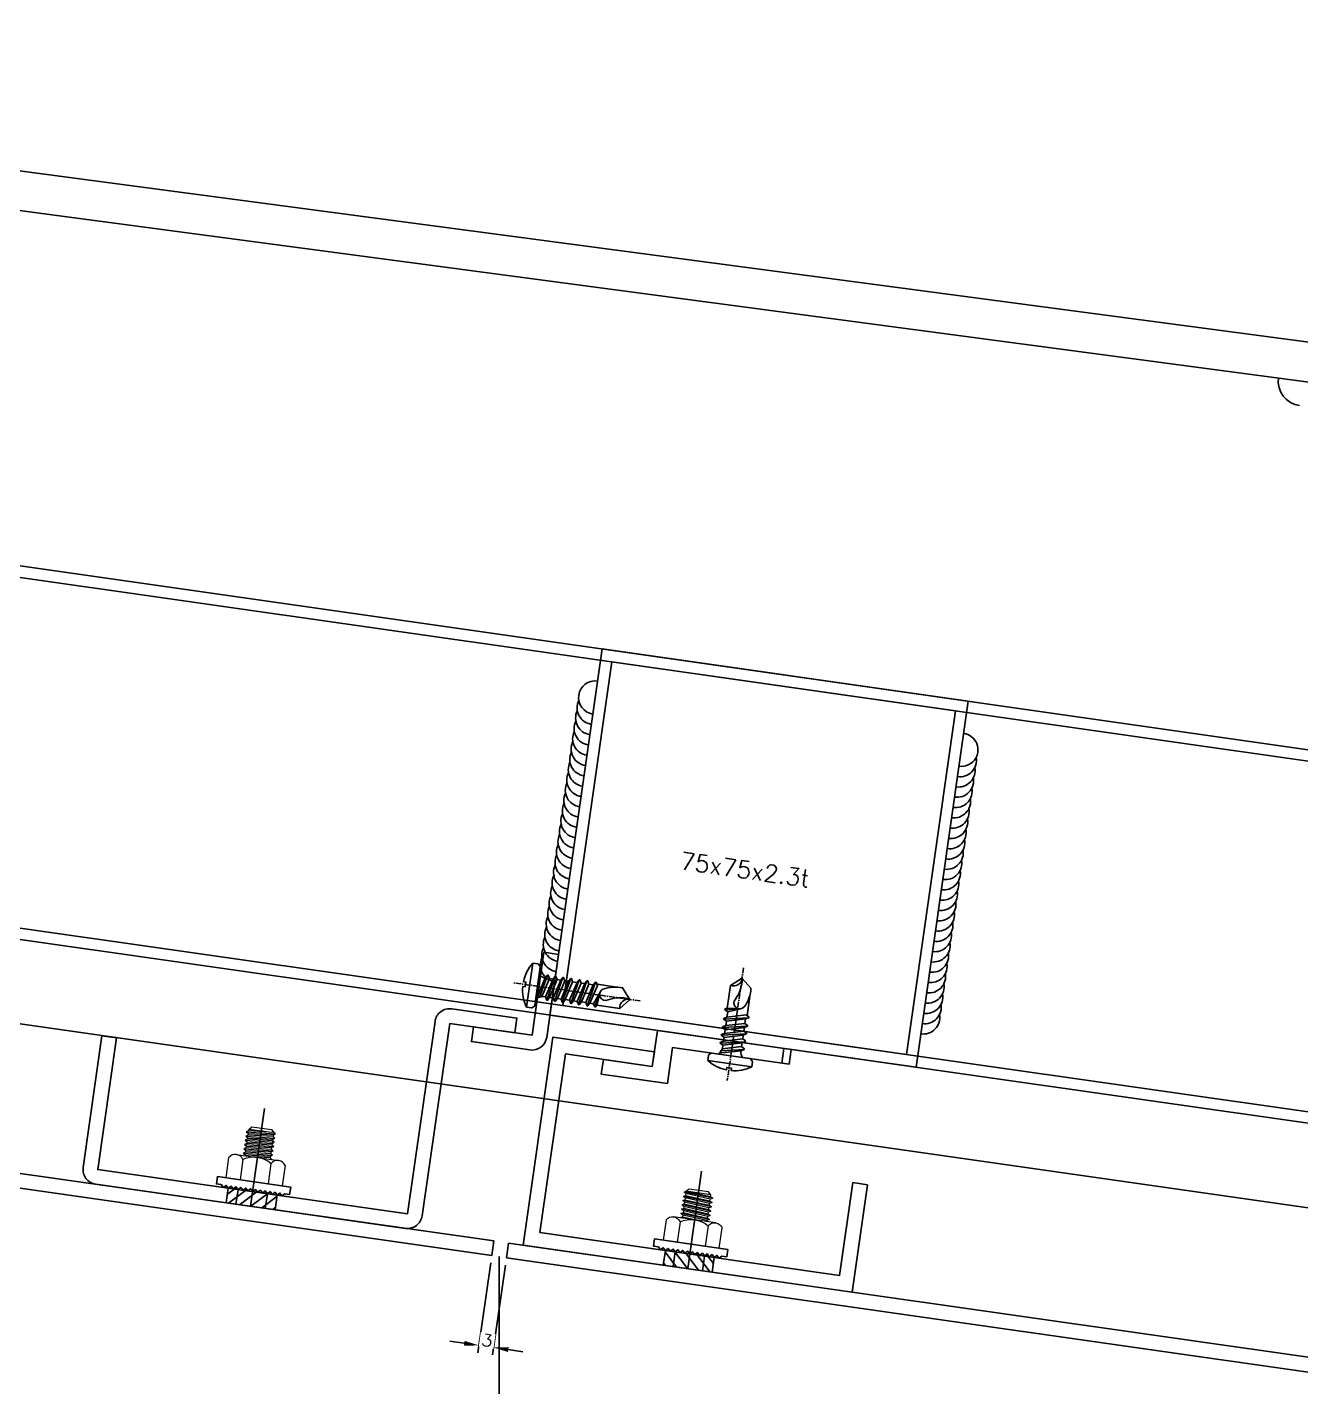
# Model space of a CAD drawing. Extents: x -3378 to 102197, y -3799 to 48702.
# Drawn here: x 58155.5 to 58413.6, y 17206.1 to 17483.3 of the extents above; entities that cross this region are included whole.
import ezdxf

# ---------------------------------------------------------------- set-up
doc = ezdxf.new("R2010")
doc.units = 0
doc.linetypes.add('CENTER', pattern=[2, 1.25, -0.25, 0.25, -0.25])
for name, color, linetype in [('11', 11, 'Continuous'), ('24WELD', 55, 'Continuous'), ('3', 3, 'Continuous'), ('4', 4, 'Continuous'), ('6', 6, 'Continuous'), ('ARR', 6, 'Continuous'), ('BCM-DIM', 54, 'Continuous'), ('BCM-EXT', 2, 'Continuous'), ('BCM-SIL', 8, 'Continuous'), ('GM_SECT_15', 15, 'Continuous'), ('螺絲 固定五金 FASTENERS', 124, 'Continuous'), ('視覺模型鋁擠型暫替', 4, 'Continuous'), ('金屬面材 METAL PANEL', 2, 'Continuous')]:
    doc.layers.add(name, color=color, linetype=linetype)
doc.layers.add('12', color=3, linetype='Continuous', lineweight=9)
doc.layers.add('不顯示', color=254, linetype='Continuous', plot=False)
doc.styles.add('DIM', font='simplex.shx', dxfattribs={"bigfont": 'chineset.shx'})
doc.styles.get("Standard").update_dxf_attribs({"font": 'romans.shx', "bigfont": 'chinese.shx'})
doc.dimstyles.new('b4-3', dxfattribs={"dimtxt": 5, "dimasz": 3, "dimexe": 1.5, "dimexo": 1.5, "dimgap": 0, "dimtad": 1, "dimtxsty": 'Standard', "dimcen": -1.5, "dimdle": 1, "dimclrd": 256, "dimclre": 256, "dimclrt": 3, "dimadec": 0, "dimazin": 0, "dimtfac": 1, "dimtmove": 0, "dimatfit": 3, "dimfxl": 0.18, "dimtfill": 1, "dimarcsym": 1})

# ---------------------------------------------------------------- blocks, each defined once
blk = doc.blocks.new('75x75x2.3t')
at = {"layer": 'GM_SECT_15'}
for points in [[(0, -75), (75, -75), (75, 0), (0, 0)], [(2.3, -72.7), (72.7, -72.7), (72.7, -2.3), (2.3, -2.3)]]:
    blk.add_lwpolyline(points, close=True, dxfattribs=at)
at = {"layer": '不顯示', "linetype": 'Continuous', "insert": (21.79, -38.48), "char_height": 3.5, "attachment_point": 1, "style": 'DIM'}
blk.add_mtext_dynamic_manual_height_columns('75x75x2.3t', width=3.4858, gutter_width=17.5, heights=[0], dxfattribs=at)
blk = doc.blocks.new('*U375')
for centre, end in [((-68.96, 2.24), 286.3529), ((-66.47, 2.15), 286.3529), ((-63.97, 2.07), 286.3529), ((-61.47, 1.99), 286.3529), ((-58.97, 1.91), 286.3529), ((-56.47, 1.83), 286.3529), ((-53.97, 1.75), 286.3529), ((-51.47, 1.67), 286.3529), ((-48.97, 1.59), 286.3529), ((-46.48, 1.51), 286.3529), ((-43.98, 1.43), 286.3529), ((-41.48, 1.34), 286.3529), ((-38.98, 1.26), 286.3529), ((-36.48, 1.18), 286.3529), ((-33.98, 1.1), 286.3529), ((-31.48, 1.02), 286.3529), ((-28.98, 0.94), 286.3529), ((-26.49, 0.86), 286.3529), ((-23.99, 0.78), 286.3529), ((-21.49, 0.7), 286.3529), ((-18.99, 0.62), 286.3529), ((-16.49, 0.53), 286.3529), ((-13.99, 0.45), 286.3529), ((-11.49, 0.37), 286.3529), ((-9, 0.29), 286.3529), ((-6.5, 0.21), 286.3529), ((-4, 0.13), 358.1431)]:
    blk.add_arc(centre, 4, 178.1431, end)
blk = doc.blocks.new('*U353')
for centre, end in [((-68.96, 2.24), 286.3529), ((-66.47, 2.15), 286.3529), ((-63.97, 2.07), 286.3529), ((-61.47, 1.99), 286.3529), ((-58.97, 1.91), 286.3529), ((-56.47, 1.83), 286.3529), ((-53.97, 1.75), 286.3529), ((-51.47, 1.67), 286.3529), ((-48.97, 1.59), 286.3529), ((-46.48, 1.51), 286.3529), ((-43.98, 1.43), 286.3529), ((-41.48, 1.34), 286.3529), ((-38.98, 1.26), 286.3529), ((-36.48, 1.18), 286.3529), ((-33.98, 1.1), 286.3529), ((-31.48, 1.02), 286.3529), ((-28.98, 0.94), 286.3529), ((-26.49, 0.86), 286.3529), ((-23.99, 0.78), 286.3529), ((-21.49, 0.7), 286.3529), ((-18.99, 0.62), 286.3529), ((-16.49, 0.53), 286.3529), ((-13.99, 0.45), 286.3529), ((-11.49, 0.37), 286.3529), ((-9, 0.29), 286.3529), ((-6.5, 0.21), 286.3529), ((-4, 0.13), 358.1431)]:
    blk.add_arc(centre, 4, 178.1431, end)
blk = doc.blocks.new('M5x16圓頭自攻')
at = {"layer": 'ARR', "color": 0, "linetype": 'ByBlock', "ltscale": 0.3}
for p, q in [((-1.61, -4.5), (-1.61, 4.5)), ((0.5, 2.24), (1.14, 1.9)), ((0.72, 2.13), (1.65, -2.5)), ((1.89, 1.9), (1.14, 1.9)), ((2.24, 2.5), (3.24, -2.5)), ((3.48, 1.9), (2.73, 1.9)), ((3.83, 2.5), (4.83, -2.5)), ((5.07, 1.9), (4.32, 1.9)), ((5.42, 2.5), (6.42, -2.5)), ((6.81, 1.9), (5.91, 1.9)), ((7.16, 2.5), (8.16, -2.5)), ((8.4, 1.9), (7.65, 1.9)), ((8.73, 1.9), (7.98, 1.9)), ((9.08, 2.5), (9.7, -0.6)), ((14.12, 2.1), (9.46, 2.1)), ((15.83, 0.06), (14.12, 2.1)), ((15.83, 0.06), (15.95, 0.06)), ((16, -0.01), (16, 0.01)), ((2.14, -1.9), (2.89, -1.9)), ((3.73, -1.9), (4.48, -1.9)), ((5.32, -1.9), (6.07, -1.9)), ((6.91, -1.9), (7.81, -1.9)), ((8.54, -2.1), (12.91, -2.1)), ((15.83, -0.06), (14.12, -2.1)), ((15.83, -0.06), (15.95, -0.06))]:
    blk.add_line(p, q, dxfattribs=at)
at = {"layer": 'ARR', "color": 0, "linetype": 'CENTER', "ltscale": 0.87}
blk.add_line((18, 0), (-5.1, 0), dxfattribs=at)
at = {"layer": 'ARR', "color": 0, "linetype": 'ByBlock', "ltscale": 0.3}
blk.add_lwpolyline([(-2.98, -0.5, 0.134476), (-1.61, -4.5), (-0.58, -4.5, 0.198912), (-0.44, -4.44), (-0.06, -4.06, 0.198912), (0, -3.92), (0, 3.92, 0.198912), (-0.06, 4.06), (-0.44, 4.44, 0.198912), (-0.58, 4.5), (-1.61, 4.5, 0.134562), (-2.98, 0.5), (-2.48, 0.5), (-2.48, -0.5), (-2.98, -0.5)], format="xyb", dxfattribs=at)
blk.add_lwpolyline([(1.14, 1.9), (2.14, -1.9), (1.8, -2.5), (1.65, -2.5), (1.3, -1.9), (0.3, 1.9), (0.5, 2.24)], dxfattribs=at)
for points in [[(3.24, -2.5), (2.89, -1.9), (1.89, 1.9), (2.24, 2.5), (2.39, 2.5), (2.73, 1.9), (3.73, -1.9), (3.39, -2.5)], [(4.83, -2.5), (4.48, -1.9), (3.48, 1.9), (3.83, 2.5), (3.98, 2.5), (4.32, 1.9), (5.32, -1.9), (4.98, -2.5)], [(6.42, -2.5), (6.07, -1.9), (5.07, 1.9), (5.42, 2.5), (5.57, 2.5), (5.91, 1.9), (6.91, -1.9), (6.57, -2.5)], [(8.16, -2.5), (7.81, -1.9), (6.81, 1.9), (7.16, 2.5), (7.31, 2.5), (7.65, 1.9), (8.65, -1.9), (8.31, -2.5)], [(9.08, 2.5), (8.73, 1.9), (9.7, -0.6), (9.46, 2.1), (9.23, 2.5)]]:
    blk.add_lwpolyline(points, close=True, dxfattribs=at)
for centre, radius, start, end in [((0.67, 3.07), 0.874, 220.3388, 257.7802), ((10.86, -0.29), 1.2, 56.152, 236.152), ((14.85, 6.88), 7.01, 241.6458, 278.008), ((15.9, 1.75), 1.82, 168.8617, 267.6865), ((15.95, 0.01), 0.05, 0, 90), ((1.17, -3.34), 1.44, 84.7312, 144.22), ((13.52, 4.88), 7.01, 241.6458, 274.9541), ((15.95, -0.01), 0.05, 270, 0)]:
    blk.add_arc(centre, radius, start, end, dxfattribs=at)
blk = doc.blocks.new('*U255')
blk.add_blockref('M5x16圓頭自攻', (0, 0))
blk = doc.blocks.new('A$C19b21843')
at = {"layer": '11'}
blk.add_lwpolyline([(3.5, 4), (3, 3.5), (3.5, 3), (3, 2.5), (3.5, 2), (3, 1.5), (3.5, 1), (3.5, 0), (5, 0), (5, 15), (3.5, 15), (3.5, 14), (3, 13.5), (3.5, 13), (3, 12.5), (3.5, 12), (3, 11.5), (3.5, 11), (3, 10.5), (3.5, 10), (3, 9.5), (3.5, 9), (3, 8.5), (3.5, 8), (3, 7.5), (3.5, 7), (3, 6.5), (3.5, 6), (3, 5.5), (3.5, 5), (3, 4.5)], close=True, dxfattribs=at)
at = {"layer": '12'}
for p, q in [((5, 13.25), (9.17, 13.25)), ((10, 11.81), (10, 3.19)), ((9.17, 10.37), (5, 10.37)), ((10, 10.03), (10.19, 10.03)), ((10.46, 10.5), (10.89, 4.57)), ((10.73, 10.03), (11.06, 10.03)), ((11.34, 10.5), (11.77, 4.57)), ((11.61, 10.03), (11.94, 10.03)), ((12.21, 10.5), (12.64, 4.57)), ((12.48, 10.03), (12.81, 10.03)), ((13.09, 10.5), (13.52, 4.57)), ((13.36, 10.03), (13.69, 10.03)), ((13.96, 10.5), (14.39, 4.57)), ((14.23, 10.03), (14.56, 10.03)), ((14.84, 10.5), (15.27, 4.57)), ((9.17, 4.63), (5, 4.63)), ((10, 4.95), (10.02, 4.57)), ((10.62, 4.97), (10.25, 4.97)), ((11.5, 4.97), (11.13, 4.97)), ((12.38, 4.97), (12, 4.97)), ((13.25, 4.97), (12.88, 4.97)), ((14.12, 4.97), (13.75, 4.97)), ((15, 4.97), (14.63, 4.97)), ((9.17, 1.75), (5, 1.75))]:
    blk.add_line(p, q, dxfattribs=at)
for points in [[(10, 4.59), (10.02, 4.57), (10.25, 4.97), (10, 8.4)], [(15.11, 10.03), (15.47, 10.03), (15.47, 5.41)], [(15.47, 10.03), (16, 9.5), (16, 5.5), (15.5, 5)]]:
    blk.add_lwpolyline(points, dxfattribs=at)
for points in [[(10.73, 10.03), (10.46, 10.5), (10.19, 10.03), (10.62, 4.97), (10.89, 4.57), (11.13, 4.97)], [(11.61, 10.03), (11.34, 10.5), (11.06, 10.03), (11.5, 4.97), (11.77, 4.57), (12, 4.97)], [(12.48, 10.03), (12.21, 10.5), (11.94, 10.03), (12.38, 4.97), (12.64, 4.57), (12.88, 4.97)], [(13.36, 10.03), (13.09, 10.5), (12.81, 10.03), (13.25, 4.97), (13.52, 4.57), (13.75, 4.97)], [(14.23, 10.03), (13.96, 10.5), (13.69, 10.03), (14.12, 4.97), (14.39, 4.57), (14.63, 4.97)], [(15.11, 10.03), (14.84, 10.5), (14.56, 10.03), (15, 4.97), (15.27, 4.57), (15.5, 4.97)]]:
    blk.add_lwpolyline(points, close=True, dxfattribs=at)
for centre, radius, start, end in [((8.34, 11.81), 1.66, 300, 60), ((4.63, 7.5), 5.37, 327.686, 32.314), ((8.34, 3.19), 1.66, 300, 60)]:
    blk.add_arc(centre, radius, start, end, dxfattribs=at)
at = {"layer": '3'}
for p, q in [((0, 12.01), (3.25, 8.75)), ((1.77, 12.5), (3.38, 10.88)), ((3, 10.5), (0, 10.5)), ((0, 9.74), (3.12, 6.62)), ((0, 7.48), (3.49, 3.99)), ((0, 5.22), (2.72, 2.5)), ((0, 4.5), (3, 4.5)), ((0, 2.96), (0.46, 2.5))]:
    blk.add_line(p, q, dxfattribs=at)
at = {"layer": '4'}
blk.add_line((0, 7.5), (20, 7.5), dxfattribs=at)
at = {"layer": '6'}
blk.add_lwpolyline([(0, 12.5), (3, 12.5), (3.5, 12), (3, 11.5), (3.5, 11), (3, 10.5), (3.5, 10), (3, 9.5), (3.5, 9), (3, 8.5), (3.5, 8), (3, 7.5), (3.5, 7), (3, 6.5), (3.5, 6), (3, 5.5), (3.5, 5), (3, 4.5), (3.5, 4), (3, 3.5), (3.5, 3), (3, 2.5), (0, 2.5)], close=True, dxfattribs=at)
blk = doc.blocks.new('A$C20AE7E0D')
at = {"layer": 'ARR', "color": 0, "linetype": 'ByBlock', "ltscale": 0.3}
for p, q in [((-1.61, -4.5), (-1.61, 4.5)), ((0.5, 2.24), (1.14, 1.9)), ((0.72, 2.13), (1.65, -2.5)), ((1.89, 1.9), (1.14, 1.9)), ((2.24, 2.5), (3.24, -2.5)), ((3.48, 1.9), (2.73, 1.9)), ((3.83, 2.5), (4.83, -2.5)), ((5.07, 1.9), (4.32, 1.9)), ((5.42, 2.5), (6.42, -2.5)), ((6.81, 1.9), (5.91, 1.9)), ((7.16, 2.5), (8.16, -2.5)), ((8.4, 1.9), (7.65, 1.9)), ((8.75, 2.5), (9.75, -2.5)), ((10.14, 1.9), (9.24, 1.9)), ((10.49, 2.5), (11.49, -2.5)), ((11.73, 1.9), (10.98, 1.9)), ((12.08, 2.5), (12.7, -0.6)), ((17.12, 2.1), (12.46, 2.1)), ((18.83, 0.06), (17.12, 2.1)), ((18.83, 0.06), (18.95, 0.06)), ((19, -0.01), (19, 0.01)), ((2.14, -1.9), (2.89, -1.9)), ((3.73, -1.9), (4.48, -1.9)), ((5.32, -1.9), (6.07, -1.9)), ((6.91, -1.9), (7.81, -1.9)), ((8.65, -1.9), (9.4, -1.9)), ((10.24, -1.9), (11.14, -1.9)), ((11.87, -2.1), (15.91, -2.1)), ((18.83, -0.06), (17.12, -2.1)), ((18.83, -0.06), (18.95, -0.06))]:
    blk.add_line(p, q, dxfattribs=at)
at = {"layer": 'ARR', "color": 0, "linetype": 'CENTER', "ltscale": 0.87}
blk.add_line((21, 0), (-5.1, 0), dxfattribs=at)
at = {"layer": 'ARR', "color": 0, "linetype": 'ByBlock', "ltscale": 0.3}
blk.add_lwpolyline([(-2.98, -0.5, 0.134476), (-1.61, -4.5), (-0.58, -4.5, 0.198912), (-0.44, -4.44), (-0.06, -4.06, 0.198912), (0, -3.92), (0, 3.92, 0.198912), (-0.06, 4.06), (-0.44, 4.44, 0.198912), (-0.58, 4.5), (-1.61, 4.5, 0.134562), (-2.98, 0.5), (-2.48, 0.5), (-2.48, -0.5), (-2.98, -0.5)], format="xyb", dxfattribs=at)
blk.add_lwpolyline([(1.14, 1.9), (2.14, -1.9), (1.8, -2.5), (1.65, -2.5), (1.3, -1.9), (0.3, 1.9), (0.5, 2.24)], dxfattribs=at)
for points in [[(3.24, -2.5), (2.89, -1.9), (1.89, 1.9), (2.24, 2.5), (2.39, 2.5), (2.73, 1.9), (3.73, -1.9), (3.39, -2.5)], [(4.83, -2.5), (4.48, -1.9), (3.48, 1.9), (3.83, 2.5), (3.98, 2.5), (4.32, 1.9), (5.32, -1.9), (4.98, -2.5)], [(6.42, -2.5), (6.07, -1.9), (5.07, 1.9), (5.42, 2.5), (5.57, 2.5), (5.91, 1.9), (6.91, -1.9), (6.57, -2.5)], [(8.16, -2.5), (7.81, -1.9), (6.81, 1.9), (7.16, 2.5), (7.31, 2.5), (7.65, 1.9), (8.65, -1.9), (8.31, -2.5)], [(9.75, -2.5), (9.4, -1.9), (8.4, 1.9), (8.75, 2.5), (8.9, 2.5), (9.24, 1.9), (10.24, -1.9), (9.9, -2.5)], [(11.49, -2.5), (11.14, -1.9), (10.14, 1.9), (10.49, 2.5), (10.64, 2.5), (10.98, 1.9), (11.98, -1.9), (11.64, -2.5)], [(12.08, 2.5), (11.73, 1.9), (12.7, -0.6), (12.46, 2.1), (12.23, 2.5)]]:
    blk.add_lwpolyline(points, close=True, dxfattribs=at)
for centre, radius, start, end in [((0.67, 3.07), 0.874, 220.3388, 257.7802), ((13.86, -0.29), 1.2, 56.152, 236.152), ((17.85, 6.88), 7.01, 241.6458, 278.008), ((18.9, 1.75), 1.82, 168.8617, 267.6865), ((18.95, 0.01), 0.05, 0, 90), ((1.17, -3.34), 1.44, 84.7312, 144.22), ((16.52, 4.88), 7.01, 241.6458, 274.9541), ((18.95, -0.01), 0.05, 270, 0)]:
    blk.add_arc(centre, radius, start, end, dxfattribs=at)
blk = doc.blocks.new('*U77')
at = {"color": 0, "linetype": 'ByBlock'}
blk.add_blockref('A$C20AE7E0D', (0, 0), dxfattribs=at)
blk = doc.blocks.new('*D829')
at = {"layer": 'Defpoints', "color": 0, "transparency": 16777216}
for p in [(58249.63, 17234.12, 0), (58252.6, 17233.7, 0)]:
    blk.add_point(p, dxfattribs=at)
at = {"layer": '不顯示', "lineweight": -2, "transparency": 16777216}
for p, q in [((58249.41, 17232.63), (58246.82, 17214.42)), ((58252.38, 17232.21), (58249.79, 17214)), ((58244.06, 17216.33), (58241.09, 17216.75)), ((58247.03, 17215.91), (58250, 17215.48)), ((58252.97, 17215.06), (58255.94, 17214.63))]:
    blk.add_line(p, q, dxfattribs=at)
at = {"layer": '不顯示', "transparency": 16777216}
for points in [[(58244.13, 17216.82), (58243.99, 17215.83), (58247.03, 17215.91)], [(58253.04, 17215.55), (58252.9, 17214.56), (58250, 17215.48)]]:
    blk.add_solid(points, dxfattribs=at)
at = {"layer": '不顯示', "color": 3, "transparency": 16777216, "insert": (58248.69, 17216.93), "char_height": 2.5, "attachment_point": 5, "rotation": 351.8791, "bg_fill": 3, "box_fill_scale": 1.1, "bg_fill_color": 256, "bg_fill_true_color": 13158600, "bg_fill_transparency": 0}
blk.add_mtext('3', dxfattribs=at)
at = {"layer": 'Defpoints', "color": 0, "transparency": 16777216}
blk.add_point((58250, 17215.48), dxfattribs=at)

msp = doc.modelspace()

# ---------------------------------------------------------------- linework, layer by layer
at = {"color": 2}
msp.add_arc((58414.09, 17411.503, -0.001), 5, 172.42751, 262.42751, dxfattribs=at)
at = {"layer": 'BCM-EXT'}
msp.add_line((58308.434, 17273.183, 0), (58308.858, 17276.153, 0), dxfattribs=at)
at = {"layer": 'BCM-EXT', "elevation": 0}
msp.add_lwpolyline([(58283.218, 17279.812), (58282.175, 17272.507), (58272.257, 17273.922), (58271.833, 17270.952), (58285.246, 17269.038), (58286.288, 17276.343), (58309.919, 17272.971)], dxfattribs=at)
at = {"layer": 'GM_SECT_15'}
for p, q in [((58427.722, 17259.186, 0), (55938.651, 17614.367, 0)), ((58741.129, 17214.464, 0), (55938.652, 17614.367, 0)), ((58741.454, 17216.741, 0), (55940.931, 17616.365, 0)), ((58453.857, 17331.222, 0), (57439.089, 17476.024, 0)), ((58453.857, 17331.222, 0), (57441.553, 17475.672, 0)), ((58453.554, 17328.942, 0), (57438.786, 17473.743, 0))]:
    msp.add_line(p, q, dxfattribs=at)
at = {"layer": '不顯示'}
msp.add_line((58251.111, 17206.111), (58251.111, 17233.908), dxfattribs=at)
at = {"layer": '視覺模型鋁擠型暫替', "linetype": 'Continuous'}
for p, q in [((58794.338, 17369.007, 0), (56183.71, 17716.063, 0)), ((58793.877, 17360.998, 0), (56183.679, 17707.997, 0))]:
    msp.add_line(p, q, dxfattribs=at)
at = {"layer": '金屬面材 METAL PANEL'}
for p, q in [((57514.683, 17372.326, 0), (58428.852, 17241.88, 0)), ((58250.05, 17237.09, 0), (57510.445, 17342.627, 0)), ((57510.021, 17339.657, 0), (58249.626, 17234.12, 0)), ((58249.626, 17234.12), (58250.05, 17237.09, 0)), ((58253.02, 17236.666, 0), (58252.596, 17233.696, 0)), ((58427.722, 17211.737, 0), (58253.02, 17236.666, 0)), ((58252.596, 17233.696, 0), (58427.722, 17208.707, 0))]:
    msp.add_line(p, q, dxfattribs=at)
at = {"layer": '金屬面材 METAL PANEL', "linetype": 'Continuous', "elevation": 0}
msp.add_lwpolyline([(58263.16, 17295.221), (58260.758, 17278.391, -0.4142135), (58257.364, 17275.845), (58245.485, 17277.54), (58245.909, 17280.51), (58257.788, 17278.815), (58260.19, 17295.644), (58263.16, 17295.221)], format="xyb", dxfattribs=at)
msp.add_lwpolyline([(58170.583, 17278.733), (58166.769, 17252.004, 0.4142136), (58169.315, 17248.61), (58232.129, 17239.647, 0.4142136), (58235.523, 17242.193), (58241.089, 17281.198), (58254.294, 17279.314), (58254.717, 17282.284), (58241.512, 17284.168, 0.4142136), (58238.119, 17281.622), (58232.553, 17242.617), (58169.738, 17251.58), (58173.553, 17278.309)], format="xyb", close=True, dxfattribs=at)
for points in [[(58309.919, 17272.971), (58286.288, 17276.343), (58285.246, 17269.038), (58271.833, 17270.952), (58272.257, 17273.922), (58282.175, 17272.507), (58283.218, 17279.812), (58310.343, 17275.941), (58309.917, 17272.972)], [(58325.819, 17248.501), (58322.712, 17226.721), (58255.99, 17236.242), (58262.008, 17278.415), (58282.599, 17275.477), (58282.175, 17272.507), (58264.554, 17275.021), (58259.384, 17238.788), (58320.166, 17230.115), (58322.85, 17248.924), (58325.819, 17248.501)]]:
    msp.add_lwpolyline(points, dxfattribs=at)

# ---------------------------------------------------------------- block references
at = {"layer": '24WELD', "yscale": 0.8437500000000008, "zscale": 0.8437500000000008}
for name, p, xscale, rotation in [('*U375', (58271.07, 17350.659, 0), -0.8437500000000008, 260.0217577098238), ('*U353', (58345.318, 17340.064, 0), 0.8437500000000008, 83.73640239755889)]:
    msp.add_blockref(name, p, dxfattribs=dict(at, xscale=xscale, rotation=rotation))
at = {"layer": 'BCM-DIM', "rotation": 81.87907304478298}
msp.add_blockref('A$C19b21843', (58208.147, 17243.069, 0), dxfattribs=at)
at = {"layer": 'BCM-DIM', "xscale": -1, "rotation": 261.8790730449376}
msp.add_blockref('A$C19b21843', (58281.926, 17232.541, 0), dxfattribs=at)
at = {"layer": 'BCM-SIL', "rotation": 81.85584514685473}
msp.add_blockref('*U255', (58298.104, 17274.657, 0), dxfattribs=at)
at = {"layer": 'GM_SECT_15', "rotation": 351.8790773316075}
msp.add_blockref('75x75x2.3t', (58272, 17357.173, 0), dxfattribs=at)
at = {"layer": '螺絲 固定五金 FASTENERS', "xscale": -1, "rotation": 171.8790479488455}
msp.add_blockref('*U77', (58258.916, 17288.753, 0), dxfattribs=at)

# ---------------------------------------------------------------- next in the draw order: dimensions: what is measured, and where the dimension line sits
at = {"layer": '不顯示'}
dim = msp.add_aligned_dim(p1=(58249.626, 17234.12, 0), p2=(58252.596, 17233.696, 0), distance=-18.399, dimstyle='b4-3', override={"dimtxt": 2.5}, dxfattribs=at)
dim.commit()
dim.dimension.update_dxf_attribs({"geometry": '*D829', "text_midpoint": (58248.689, 17216.931)})

doc.saveas('drawing.dxf')
